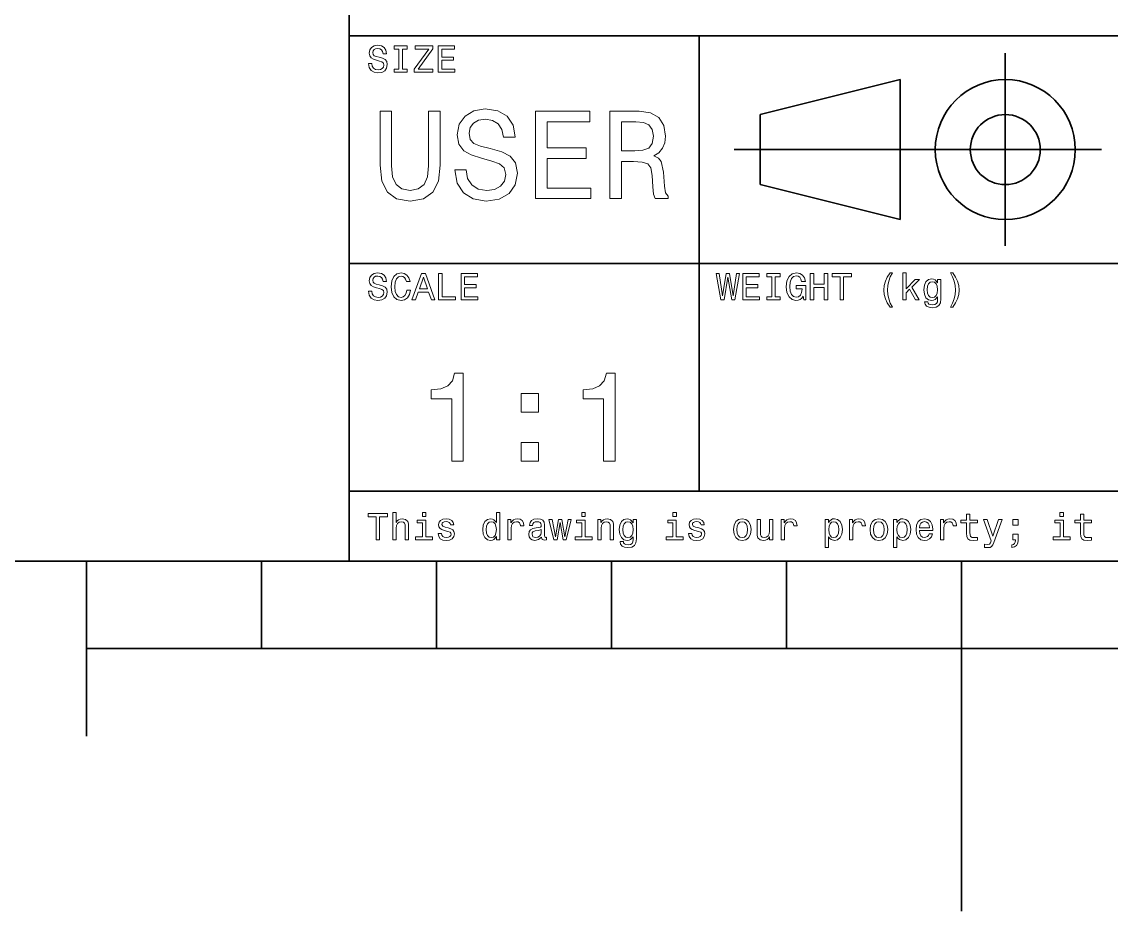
# Model space of a CAD drawing. Extents: x 0 to 350, y 0 to 600.
# Drawn here: x 121.3 to 183.6, y 0 to 50.8 of the extents above; entities that cross this region are included whole.
import ezdxf

# ---------------------------------------------------------------- set-up
doc = ezdxf.new("R2010")
doc.units = 0

msp = doc.modelspace()

# ---------------------------------------------------------------- linework, layer by layer
at = {"color": 7, "lineweight": 35}
for p, q in [((140, 20), (140, 80)), ((140, 50), (185, 50)), ((160, 24), (160, 50)), ((177.5, 38), (177.5, 49)), ((163.5, 45.5), (171.5, 47.5)), ((171.5, 47.5), (171.5, 39.5)), ((163.5, 41.5), (163.5, 45.5)), ((162, 43.5), (183, 43.5)), ((171.5, 39.5), (163.5, 41.5)), ((140, 37), (185, 37)), ((140, 24), (305, 24)), ((20, 20), (330, 20)), ((125, 20), (125, 10)), ((135, 20), (135, 15)), ((140, 20), (330, 20)), ((145, 20), (145, 15)), ((155, 20), (155, 15)), ((165, 20), (165, 15)), ((175, 20), (175, 0)), ((125, 15), (225, 15))]:
    msp.add_line(p, q, dxfattribs=at)
at = {"color": 7, "lineweight": 13}
for points in [[(141.309082, 48.413544), (141.112396, 48.413544), (141.155624, 48.184437), (141.263687, 48.01585), (141.430115, 47.914265), (141.654892, 47.877522), (141.877518, 47.912102), (142.043945, 48.007202), (142.149857, 48.156338), (142.188766, 48.353024), (142.156342, 48.530258), (142.065567, 48.64481), (141.918594, 48.720459), (141.721909, 48.776657), (141.553314, 48.817722), (141.443085, 48.865273), (141.380402, 48.934437), (141.360947, 49.042507), (141.380402, 49.139767), (141.4366, 49.213257), (141.523056, 49.262966), (141.641937, 49.280258), (141.76297, 49.258644), (141.858063, 49.200287), (141.920746, 49.103024), (141.951004, 48.97118), (142.14769, 48.97118), (142.14769, 48.975502), (142.113113, 49.178673), (142.01152, 49.329971), (141.851578, 49.425072), (141.635452, 49.457493), (141.440918, 49.425072), (141.289627, 49.334293), (141.192368, 49.193802), (141.157776, 49.012245), (141.185883, 48.850143), (141.268005, 48.739914), (141.39769, 48.666424), (141.574921, 48.610229), (141.75, 48.560516), (141.881851, 48.512966), (141.961823, 48.443802), (141.989914, 48.331409), (141.963974, 48.216858), (141.896973, 48.130402), (141.795395, 48.076366), (141.663544, 48.059078), (141.516571, 48.082851), (141.404175, 48.152016), (141.332855, 48.264408)], [(142.85231, 48.100143), (142.575653, 48.100143), (142.575653, 47.918587), (143.327805, 47.918587), (143.327805, 48.100143), (143.051147, 48.100143), (143.051147, 49.23703), (143.327805, 49.23703), (143.327805, 49.418587), (142.575653, 49.418587), (142.575653, 49.23703), (142.85231, 49.23703)], [(143.714691, 47.918587), (144.791061, 47.918587), (144.791061, 48.100143), (143.952454, 48.100143), (144.791061, 49.247837), (144.791061, 49.418587), (143.773056, 49.418587), (143.773056, 49.23703), (144.566284, 49.23703), (143.714691, 48.091496)], [(145.100143, 47.918587), (146.051147, 47.918587), (146.051147, 48.100143), (145.298996, 48.100143), (145.298996, 48.608067), (145.969025, 48.608067), (145.969025, 48.787464), (145.298996, 48.787464), (145.298996, 49.23703), (146.033859, 49.23703), (146.033859, 49.418587), (145.100143, 49.418587)], [(141.772339, 42.602303), (141.873199, 41.701729), (142.190201, 41.060516), (142.723343, 40.693081), (143.494247, 40.5634), (144.257935, 40.693081), (144.791077, 41.060516), (145.108078, 41.694523), (145.216141, 42.602303), (145.216141, 45.700287), (144.546112, 45.700287), (144.546112, 42.56628), (144.481277, 41.953888), (144.286743, 41.514408), (143.955338, 41.255043), (143.494247, 41.168587), (143.018738, 41.255043), (142.687317, 41.514408), (142.492798, 41.946686), (142.435165, 42.56628), (142.435165, 45.700287), (141.772339, 45.700287)], [(146.693085, 42.350143), (146.037476, 42.350143), (146.181564, 41.586452), (146.541794, 41.024494), (147.096542, 40.685879), (147.845825, 40.5634), (148.587906, 40.678673), (149.142654, 40.995674), (149.495682, 41.492794), (149.625366, 42.148415), (149.517303, 42.739193), (149.214706, 43.121037), (148.724792, 43.373199), (148.069168, 43.560516), (147.507202, 43.697403), (147.139771, 43.855907), (146.930847, 44.086452), (146.865997, 44.446686), (146.930847, 44.770893), (147.118164, 45.01585), (147.406342, 45.181557), (147.802597, 45.239193), (148.206055, 45.167145), (148.523056, 44.972622), (148.731995, 44.648415), (148.832855, 44.208931), (149.48848, 44.208931), (149.48848, 44.223343), (149.373199, 44.900574), (149.034592, 45.4049), (148.50145, 45.721901), (147.780991, 45.829971), (147.132568, 45.721901), (146.62825, 45.419308), (146.304047, 44.951008), (146.188766, 44.345821), (146.282425, 43.805473), (146.556198, 43.438038), (146.98848, 43.193081), (147.579254, 43.005764), (148.162827, 42.840057), (148.60231, 42.681557), (148.868881, 42.451008), (148.96254, 42.076366), (148.876083, 41.694523), (148.65274, 41.406338), (148.314133, 41.226223), (147.874649, 41.168587), (147.384735, 41.247837), (147.010086, 41.478386), (146.772339, 41.853024)], [(150.655624, 40.700287), (153.825653, 40.700287), (153.825653, 41.305473), (151.318451, 41.305473), (151.318451, 42.998558), (153.55188, 42.998558), (153.55188, 43.596542), (151.318451, 43.596542), (151.318451, 45.0951), (153.768021, 45.0951), (153.768021, 45.700287), (150.655624, 45.700287)], [(154.899139, 40.700287), (155.569168, 40.700287), (155.569168, 42.811237), (156.253601, 42.811237), (156.757935, 42.789623), (157.074936, 42.688759), (157.247849, 42.451008), (157.319885, 42.025936), (157.355911, 41.377522), (157.399139, 40.95245), (157.485596, 40.700287), (158.242081, 40.700287), (158.242081, 40.837173), (158.07637, 41.038902), (158.018738, 41.413544), (157.968307, 42.220459), (157.845825, 42.818443), (157.680115, 43.005764), (157.420746, 43.142651), (157.708939, 43.322765), (157.910675, 43.574928), (158.040344, 43.89193), (158.083572, 44.273773), (157.982712, 44.87896), (157.694534, 45.332851), (157.219025, 45.606628), (156.570618, 45.700287), (154.899139, 45.700287)], [(156.383286, 45.087894), (156.822769, 45.044666), (157.132568, 44.90778), (157.327087, 44.655617), (157.391937, 44.259365), (157.319885, 43.841496), (157.125366, 43.589336), (156.793945, 43.459652), (156.340057, 43.42363), (155.569168, 43.42363), (155.569168, 45.087894)], [(141.309082, 35.413544), (141.112396, 35.413544), (141.155624, 35.184437), (141.263687, 35.01585), (141.430115, 34.914265), (141.654892, 34.877522), (141.877518, 34.912102), (142.043945, 35.007202), (142.149857, 35.156338), (142.188766, 35.353024), (142.156342, 35.530258), (142.065567, 35.64481), (141.918594, 35.720459), (141.721909, 35.776657), (141.553314, 35.817722), (141.443085, 35.865273), (141.380402, 35.934437), (141.360947, 36.042507), (141.380402, 36.139767), (141.4366, 36.213257), (141.523056, 36.262966), (141.641937, 36.280258), (141.76297, 36.258644), (141.858063, 36.200287), (141.920746, 36.103024), (141.951004, 35.97118), (142.14769, 35.97118), (142.14769, 35.975502), (142.113113, 36.178673), (142.01152, 36.329971), (141.851578, 36.425072), (141.635452, 36.457493), (141.440918, 36.425072), (141.289627, 36.334293), (141.192368, 36.193802), (141.157776, 36.012245), (141.185883, 35.850143), (141.268005, 35.739914), (141.39769, 35.666424), (141.574921, 35.610229), (141.75, 35.560516), (141.881851, 35.512966), (141.961823, 35.443802), (141.989914, 35.331409), (141.963974, 35.216858), (141.896973, 35.130402), (141.795395, 35.076366), (141.663544, 35.059078), (141.516571, 35.082851), (141.404175, 35.152016), (141.332855, 35.264408)], [(143.30188, 35.476223), (143.258652, 35.294666), (143.187317, 35.164986), (143.087891, 35.085014), (142.971176, 35.059078), (142.830688, 35.09798), (142.720459, 35.214695), (142.646973, 35.4049), (142.623199, 35.668587), (142.646973, 35.930115), (142.718292, 36.122478), (142.828537, 36.239193), (142.971176, 36.280258), (143.074921, 36.258644), (143.163544, 36.198124), (143.232712, 36.100864), (143.280258, 35.966858), (143.485596, 35.966858), (143.420746, 36.172188), (143.308365, 36.327808), (143.154892, 36.425072), (142.971176, 36.459652), (142.742081, 36.405617), (142.567001, 36.254322), (142.454605, 36.005764), (142.41571, 35.668587), (142.454605, 35.331409), (142.567001, 35.082851), (142.742081, 34.929394), (142.971176, 34.877522), (143.172195, 34.918587), (143.33429, 35.033138), (143.448853, 35.22118), (143.509369, 35.476223)], [(143.595825, 34.918587), (143.794662, 34.918587), (143.952454, 35.359509), (144.551147, 35.359509), (144.708939, 34.918587), (144.912109, 34.918587), (144.363113, 36.42075), (144.142654, 36.42075)], [(144.021606, 35.543228), (144.252884, 36.204609), (144.484146, 35.543228)], [(145.11528, 34.918587), (146.079254, 34.918587), (146.079254, 35.100143), (145.314117, 35.100143), (145.314117, 36.418587), (145.11528, 36.418587)], [(146.401291, 34.918587), (147.35231, 34.918587), (147.35231, 35.100143), (146.600143, 35.100143), (146.600143, 35.608067), (147.270172, 35.608067), (147.270172, 35.787464), (146.600143, 35.787464), (146.600143, 36.23703), (147.335022, 36.23703), (147.335022, 36.418587), (146.401291, 36.418587)], [(161.242081, 34.918587), (161.432281, 34.918587), (161.648422, 36.219738), (161.871033, 34.918587), (162.052597, 34.918587), (162.316284, 36.42075), (162.143372, 36.42075), (161.957489, 35.143372), (161.743515, 36.42075), (161.555481, 36.42075), (161.345825, 35.143372), (161.159943, 36.42075), (160.982712, 36.42075)], [(162.497833, 34.918587), (163.448853, 34.918587), (163.448853, 35.100143), (162.696686, 35.100143), (162.696686, 35.608067), (163.366714, 35.608067), (163.366714, 35.787464), (162.696686, 35.787464), (162.696686, 36.23703), (163.431549, 36.23703), (163.431549, 36.418587), (162.497833, 36.418587)], [(164.153458, 35.100143), (163.876801, 35.100143), (163.876801, 34.918587), (164.628967, 34.918587), (164.628967, 35.100143), (164.35231, 35.100143), (164.35231, 36.23703), (164.628967, 36.23703), (164.628967, 36.418587), (163.876801, 36.418587), (163.876801, 36.23703), (164.153458, 36.23703)], [(165.94957, 35.119595), (165.986313, 34.918587), (166.094376, 34.918587), (166.094376, 35.729107), (165.547546, 35.729107), (165.547546, 35.545387), (165.88472, 35.545387), (165.88472, 35.532421), (165.858795, 35.333572), (165.789627, 35.1866), (165.683716, 35.093658), (165.55188, 35.0634), (165.404907, 35.102303), (165.290344, 35.219021), (165.216858, 35.411381), (165.190918, 35.675072), (165.214691, 35.9366), (165.288177, 36.12896), (165.404907, 36.245678), (165.562683, 36.286743), (165.670746, 36.265129), (165.759369, 36.204609), (165.824203, 36.103024), (165.860947, 35.966858), (166.074921, 35.966858), (166.018738, 36.174351), (165.912827, 36.329971), (165.763687, 36.425072), (165.575653, 36.459652), (165.329254, 36.405617), (165.143372, 36.247837), (165.02449, 35.999279), (164.983429, 35.668587), (165.02449, 35.335735), (165.143372, 35.087173), (165.318451, 34.929394), (165.53891, 34.877522), (165.662109, 34.89481), (165.772339, 34.938038), (165.867432, 35.013687)], [(166.353745, 34.918587), (166.554749, 34.918587), (166.554749, 35.623199), (167.155624, 35.623199), (167.155624, 34.918587), (167.354462, 34.918587), (167.354462, 36.418587), (167.155624, 36.418587), (167.155624, 35.806915), (166.554749, 35.806915), (166.554749, 36.418587), (166.353745, 36.418587)], [(168.056915, 34.918587), (168.255768, 34.918587), (168.255768, 36.23703), (168.709656, 36.23703), (168.709656, 36.418587), (167.600861, 36.418587), (167.600861, 36.23703), (168.056915, 36.23703)], [(170.916428, 34.501438), (171.052597, 34.501438), (170.929398, 34.730545), (170.842941, 34.970459), (170.78891, 35.223343), (170.771606, 35.478386), (170.78891, 35.733429), (170.842941, 35.98415), (170.929398, 36.226223), (171.052597, 36.45533), (170.916428, 36.45533), (170.758652, 36.217579), (170.648422, 35.981987), (170.583572, 35.735588), (170.564117, 35.478386), (170.583572, 35.219021), (170.648422, 34.974781), (170.758652, 34.739193)], [(171.638336, 34.918587), (171.828537, 34.918587), (171.828537, 35.327087), (172.027374, 35.519451), (172.368881, 34.918587), (172.582855, 34.918587), (172.157059, 35.651295), (172.593658, 36.07925), (172.353745, 36.07925), (171.828537, 35.556194), (171.828537, 36.470459), (171.638336, 36.470459)], [(173.817001, 34.970459), (173.817001, 36.07925), (173.635452, 36.07925), (173.635452, 35.891209), (173.486313, 36.061958), (173.395538, 36.105186), (173.293945, 36.120316), (173.110229, 36.077087), (172.967575, 35.956051), (172.874634, 35.761528), (172.842224, 35.5), (172.874634, 35.236309), (172.967575, 35.041786), (173.110229, 34.918587), (173.293945, 34.877522), (173.39769, 34.892651), (173.484146, 34.931557), (173.635452, 35.095821), (173.635452, 34.931557), (173.618164, 34.801872), (173.570602, 34.708931), (173.479828, 34.6549), (173.343658, 34.635445), (173.224792, 34.648415), (173.140488, 34.680836), (173.090775, 34.73703), (173.075653, 34.812679), (172.891937, 34.812679), (172.891937, 34.804035), (172.920029, 34.665707), (173.006485, 34.561958), (173.144806, 34.494957), (173.332855, 34.47118), (173.557632, 34.503601), (173.706772, 34.594379), (173.791061, 34.752159)], [(174.506485, 34.501438), (174.662109, 34.739193), (174.772339, 34.974781), (174.837173, 35.219021), (174.858795, 35.478386), (174.837173, 35.735588), (174.772339, 35.981987), (174.662109, 36.217579), (174.506485, 36.45533), (174.370316, 36.45533), (174.491364, 36.226223), (174.577805, 35.98415), (174.629684, 35.733429), (174.649139, 35.478386), (174.629684, 35.223343), (174.577805, 34.970459), (174.489197, 34.730545), (174.370316, 34.501438)], [(173.03891, 35.5), (173.058365, 35.692364), (173.116714, 35.835014), (173.207489, 35.919308), (173.328537, 35.949566), (173.456055, 35.919308), (173.551147, 35.835014), (173.609512, 35.692364), (173.631119, 35.5), (173.609512, 35.303314), (173.551147, 35.162823), (173.456055, 35.076366), (173.328537, 35.048271), (173.207489, 35.076366), (173.116714, 35.162823), (173.058365, 35.305473)], [(145.870316, 25.700289), (146.52594, 25.700289), (146.52594, 30.736313), (146.036026, 30.736313), (145.906342, 30.296831), (145.646973, 30.001442), (145.250717, 29.828531), (144.703171, 29.770893), (144.703171, 29.259367), (145.870316, 29.259367)], [(154.544662, 25.700289), (155.200287, 25.700289), (155.200287, 30.736313), (154.710373, 30.736313), (154.580688, 30.296831), (154.32132, 30.001442), (153.925064, 29.828531), (153.377518, 29.770893), (153.377518, 29.259367), (154.544662, 29.259367)], [(149.840057, 28.495678), (150.83429, 28.495678), (150.83429, 29.569164), (149.840057, 29.569164)], [(149.840057, 25.700289), (150.83429, 25.700289), (150.83429, 26.773775), (149.840057, 26.773775)], [(141.551147, 21.214336), (141.75, 21.214336), (141.75, 22.53278), (142.203888, 22.53278), (142.203888, 22.714336), (141.095108, 22.714336), (141.095108, 22.53278), (141.551147, 22.53278)], [(142.504318, 21.214336), (142.694519, 21.214336), (142.694519, 21.884365), (142.713974, 22.037823), (142.776657, 22.150215), (142.873917, 22.219379), (143.003601, 22.245316), (143.107346, 22.223701), (143.172195, 22.165344), (143.204605, 22.068083), (143.215424, 21.9384), (143.215424, 21.214336), (143.405624, 21.214336), (143.405624, 21.977304), (143.396973, 22.130762), (143.358063, 22.258286), (143.230545, 22.375), (143.031708, 22.416065), (142.92363, 22.400936), (142.830688, 22.359869), (142.752884, 22.295029), (142.694519, 22.206411), (142.694519, 22.766211), (142.504318, 22.766211)], [(144.393372, 22.766211), (144.192368, 22.766211), (144.192368, 22.550072), (144.393372, 22.550072)], [(145.675079, 21.89085), (145.491348, 21.934076), (145.355194, 21.983789), (145.309799, 22.085373), (145.322769, 22.1567), (145.368149, 22.208572), (145.44165, 22.240993), (145.547546, 22.253962), (145.649139, 22.240993), (145.729111, 22.202089), (145.780975, 22.143732), (145.802597, 22.065922), (145.98848, 22.065922), (145.98848, 22.070244), (145.956055, 22.210733), (145.867432, 22.320965), (145.729111, 22.390129), (145.547546, 22.416065), (145.363831, 22.390129), (145.229828, 22.318804), (145.145538, 22.212896), (145.119598, 22.07889), (145.139053, 21.949207), (145.19957, 21.858429), (145.298996, 21.793587), (145.443802, 21.748198), (145.655624, 21.696325), (145.785309, 21.64229), (145.819885, 21.599062), (145.832855, 21.534222), (145.8134, 21.45425), (145.761536, 21.393732), (145.677231, 21.354826), (145.564835, 21.341858), (145.445969, 21.354826), (145.359512, 21.400215), (145.301147, 21.473701), (145.277374, 21.575287), (145.093658, 21.575287), (145.123917, 21.402376), (145.21254, 21.277016), (145.353027, 21.201368), (145.547546, 21.173269), (145.750717, 21.201368), (145.899857, 21.277016), (145.990631, 21.398054), (146.023056, 21.555836), (145.999283, 21.692001), (145.932281, 21.784941), (145.822052, 21.845461)], [(148.422195, 21.393732), (148.422195, 21.214336), (148.612396, 21.214336), (148.612396, 22.766211), (148.424347, 22.766211), (148.424347, 22.197765), (148.279541, 22.36203), (148.190918, 22.400936), (148.08934, 22.416065), (147.905624, 22.372837), (147.76297, 22.251801), (147.670029, 22.057276), (147.637604, 21.795748), (147.670029, 21.534222), (147.76297, 21.337536), (147.905624, 21.214336), (148.08934, 21.173269), (148.190918, 21.1884), (148.281708, 21.227304)], [(149.081406, 21.214336), (149.271606, 21.214336), (149.271606, 21.877882), (149.291061, 22.037823), (149.349426, 22.152376), (149.444519, 22.22154), (149.572052, 22.245316), (149.667145, 22.230186), (149.73848, 22.186958), (149.781708, 22.113472), (149.796829, 22.014048), (149.989197, 22.014048), (149.963257, 22.189121), (149.891937, 22.31448), (149.773056, 22.390129), (149.610947, 22.416065), (149.500717, 22.398775), (149.405624, 22.355547), (149.32132, 22.282061), (149.254318, 22.182636), (149.254318, 22.375), (149.081406, 22.375)], [(151.000717, 21.365633), (151.000717, 21.35915), (151.011536, 21.285662), (151.043945, 21.233789), (151.180115, 21.192722), (151.286026, 21.210014), (151.286026, 21.356987), (151.240631, 21.350504), (151.180115, 21.378601), (151.169312, 21.465057), (151.169312, 22.065922), (151.143372, 22.219379), (151.067719, 22.32745), (150.935883, 22.39229), (150.75, 22.416065), (150.568451, 22.390129), (150.434433, 22.316643), (150.350143, 22.202089), (150.322052, 22.050793), (150.322052, 22.037823), (150.492798, 22.037823), (150.507919, 22.128601), (150.555481, 22.193443), (150.633286, 22.232347), (150.743515, 22.247478), (150.849426, 22.236671), (150.925079, 22.20425), (150.970459, 22.148054), (150.985596, 22.070244), (150.976944, 21.979465), (150.942368, 21.934076), (150.855911, 21.912464), (150.693802, 21.895172), (150.507919, 21.856268), (150.376083, 21.787104), (150.298279, 21.679033), (150.27449, 21.519091), (150.296112, 21.37644), (150.363113, 21.270533), (150.471176, 21.203529), (150.620316, 21.179754), (150.82132, 21.225143)], [(153.501434, 22.766211), (153.30043, 22.766211), (153.30043, 22.550072), (153.501434, 22.550072)], [(154.214691, 21.214336), (154.404907, 21.214336), (154.404907, 21.884365), (154.424347, 22.037823), (154.48703, 22.150215), (154.58429, 22.219379), (154.713974, 22.245316), (154.817719, 22.223701), (154.882568, 22.165344), (154.914993, 22.068083), (154.925797, 21.9384), (154.925797, 21.214336), (155.115997, 21.214336), (155.115997, 21.977304), (155.107346, 22.130762), (155.068451, 22.258286), (154.940918, 22.375), (154.742081, 22.416065), (154.631851, 22.400936), (154.53891, 22.359869), (154.458939, 22.290705), (154.396255, 22.197765), (154.396255, 22.375), (154.214691, 22.375)], [(156.419312, 21.266209), (156.419312, 22.375), (156.237747, 22.375), (156.237747, 22.186958), (156.088623, 22.357708), (155.997833, 22.400936), (155.896255, 22.416065), (155.71254, 22.372837), (155.569885, 22.251801), (155.476944, 22.057276), (155.444519, 21.795748), (155.476944, 21.532061), (155.569885, 21.337536), (155.71254, 21.214336), (155.896255, 21.173269), (156, 21.1884), (156.086456, 21.227304), (156.237747, 21.391569), (156.237747, 21.227304), (156.220459, 21.097622), (156.172913, 21.004683), (156.082138, 20.950647), (155.945969, 20.931194), (155.827087, 20.944164), (155.742798, 20.976583), (155.693085, 21.03278), (155.677948, 21.108429), (155.494232, 21.108429), (155.494232, 21.099783), (155.522339, 20.961454), (155.608795, 20.857708), (155.747116, 20.790705), (155.935165, 20.76693), (156.159943, 20.799351), (156.309082, 20.890129), (156.393372, 21.047911)], [(158.706055, 22.766211), (158.505051, 22.766211), (158.505051, 22.550072), (158.706055, 22.550072)], [(159.987762, 21.89085), (159.804031, 21.934076), (159.667877, 21.983789), (159.622482, 22.085373), (159.635452, 22.1567), (159.680832, 22.208572), (159.754333, 22.240993), (159.860229, 22.253962), (159.961823, 22.240993), (160.041794, 22.202089), (160.093658, 22.143732), (160.11528, 22.065922), (160.301147, 22.065922), (160.301147, 22.070244), (160.268738, 22.210733), (160.180115, 22.320965), (160.041794, 22.390129), (159.860229, 22.416065), (159.676514, 22.390129), (159.542511, 22.318804), (159.458221, 22.212896), (159.432281, 22.07889), (159.451736, 21.949207), (159.512253, 21.858429), (159.611679, 21.793587), (159.756485, 21.748198), (159.968307, 21.696325), (160.097992, 21.64229), (160.132568, 21.599062), (160.145538, 21.534222), (160.126083, 21.45425), (160.074203, 21.393732), (159.989914, 21.354826), (159.877518, 21.341858), (159.758652, 21.354826), (159.672195, 21.400215), (159.613831, 21.473701), (159.590057, 21.575287), (159.406342, 21.575287), (159.4366, 21.402376), (159.525223, 21.277016), (159.66571, 21.201368), (159.860229, 21.173269), (160.0634, 21.201368), (160.21254, 21.277016), (160.303314, 21.398054), (160.335739, 21.555836), (160.311966, 21.692001), (160.244965, 21.784941), (160.134735, 21.845461)], [(161.965424, 21.793587), (162, 21.529898), (162.099426, 21.335373), (162.257202, 21.214336), (162.469025, 21.173269), (162.67868, 21.214336), (162.836456, 21.333212), (162.935883, 21.527737), (162.972626, 21.793587), (162.935883, 22.057276), (162.836456, 22.253962), (162.67868, 22.372837), (162.469025, 22.416065), (162.257202, 22.372837), (162.099426, 22.251801), (162, 22.057276)], [(164.695251, 21.214336), (164.885452, 21.214336), (164.885452, 21.877882), (164.904907, 22.037823), (164.963257, 22.152376), (165.058365, 22.22154), (165.185883, 22.245316), (165.280991, 22.230186), (165.35231, 22.186958), (165.395538, 22.113472), (165.410675, 22.014048), (165.603027, 22.014048), (165.577087, 22.189121), (165.505768, 22.31448), (165.386887, 22.390129), (165.224792, 22.416065), (165.114563, 22.398775), (165.019455, 22.355547), (164.935165, 22.282061), (164.868164, 22.182636), (164.868164, 22.375), (164.695251, 22.375)], [(167.405624, 22.195604), (167.405624, 22.375), (167.215424, 22.375), (167.215424, 20.764769), (167.405624, 20.764769), (167.405624, 21.391569), (167.472626, 21.289986), (167.548279, 21.222982), (167.73848, 21.173269), (167.920029, 21.214336), (168.062683, 21.337536), (168.155624, 21.532061), (168.190201, 21.795748), (168.155624, 22.057276), (168.062683, 22.251801), (167.920029, 22.372837), (167.73848, 22.416065), (167.634735, 22.403097), (167.546112, 22.36203), (167.470459, 22.292866)], [(168.598709, 21.214336), (168.78891, 21.214336), (168.78891, 21.877882), (168.808365, 22.037823), (168.866714, 22.152376), (168.961823, 22.22154), (169.08934, 22.245316), (169.184448, 22.230186), (169.255768, 22.186958), (169.298996, 22.113472), (169.314133, 22.014048), (169.506485, 22.014048), (169.48056, 22.189121), (169.409225, 22.31448), (169.290344, 22.390129), (169.12825, 22.416065), (169.018021, 22.398775), (168.922913, 22.355547), (168.838623, 22.282061), (168.771622, 22.182636), (168.771622, 22.375), (168.598709, 22.375)], [(169.772339, 21.793587), (169.806915, 21.529898), (169.906342, 21.335373), (170.064133, 21.214336), (170.27594, 21.173269), (170.485596, 21.214336), (170.643372, 21.333212), (170.742798, 21.527737), (170.779541, 21.793587), (170.742798, 22.057276), (170.643372, 22.253962), (170.485596, 22.372837), (170.27594, 22.416065), (170.064133, 22.372837), (169.906342, 22.251801), (169.806915, 22.057276)], [(171.309082, 22.195604), (171.309082, 22.375), (171.118881, 22.375), (171.118881, 20.764769), (171.309082, 20.764769), (171.309082, 21.391569), (171.376083, 21.289986), (171.451736, 21.222982), (171.641937, 21.173269), (171.823486, 21.214336), (171.966141, 21.337536), (172.059082, 21.532061), (172.093658, 21.795748), (172.059082, 22.057276), (171.966141, 22.251801), (171.823486, 22.372837), (171.641937, 22.416065), (171.538193, 22.403097), (171.44957, 22.36203), (171.373932, 22.292866)], [(172.597275, 21.739553), (173.358078, 21.739553), (173.360229, 21.828169), (173.325653, 22.076729), (173.23056, 22.262608), (173.079254, 22.375), (172.87825, 22.416065), (172.681564, 22.372837), (172.530273, 22.251801), (172.432999, 22.055115), (172.398422, 21.795748), (172.430847, 21.529898), (172.528107, 21.335373), (172.677246, 21.214336), (172.871765, 21.173269), (173.040344, 21.201368), (173.17868, 21.274855), (173.280273, 21.391569), (173.338623, 21.54719), (173.150574, 21.54719), (173.111679, 21.460733), (173.055481, 21.395893), (172.895538, 21.344019), (172.772339, 21.367794), (172.679398, 21.443443), (172.618881, 21.566643), (172.597275, 21.733068)], [(173.803314, 21.214336), (173.99353, 21.214336), (173.99353, 21.877882), (174.01297, 22.037823), (174.071335, 22.152376), (174.166428, 22.22154), (174.293945, 22.245316), (174.389053, 22.230186), (174.460388, 22.186958), (174.503601, 22.113472), (174.518738, 22.014048), (174.711105, 22.014048), (174.685165, 22.189121), (174.613831, 22.31448), (174.494965, 22.390129), (174.332855, 22.416065), (174.222626, 22.398775), (174.127533, 22.355547), (174.043228, 22.282061), (173.976227, 22.182636), (173.976227, 22.375), (173.803314, 22.375)], [(175.288193, 22.17399), (175.288193, 21.592579), (175.301147, 21.404537), (175.361679, 21.274855), (175.482712, 21.199207), (175.688049, 21.173269), (175.912827, 21.184076), (175.912827, 21.348343), (175.748566, 21.335373), (175.599426, 21.352665), (175.519455, 21.4067), (175.484879, 21.497478), (175.478394, 21.625), (175.478394, 22.17399), (175.912827, 22.17399), (175.912827, 22.336094), (175.478394, 22.336094), (175.478394, 22.675432), (175.288193, 22.675432), (175.288193, 22.336094), (174.959656, 22.336094), (174.959656, 22.17399)], [(180.825653, 22.766211), (180.624634, 22.766211), (180.624634, 22.550072), (180.825653, 22.550072)], [(181.793945, 22.17399), (181.793945, 21.592579), (181.806915, 21.404537), (181.867432, 21.274855), (181.988464, 21.199207), (182.193802, 21.173269), (182.418579, 21.184076), (182.418579, 21.348343), (182.254318, 21.335373), (182.105179, 21.352665), (182.025208, 21.4067), (181.990631, 21.497478), (181.984146, 21.625), (181.984146, 22.17399), (182.418579, 22.17399), (182.418579, 22.336094), (181.984146, 22.336094), (181.984146, 22.675432), (181.793945, 22.675432), (181.793945, 22.336094), (181.465424, 22.336094), (181.465424, 22.17399)], [(144.386887, 21.374279), (144.386887, 22.336094), (143.898422, 22.336094), (143.898422, 22.17399), (144.196686, 22.17399), (144.196686, 21.374279), (143.807632, 21.374279), (143.807632, 21.214336), (144.780258, 21.214336), (144.780258, 21.374279)], [(148.121765, 22.245316), (148.247116, 22.215057), (148.342224, 22.130762), (148.398422, 21.990273), (148.420029, 21.795748), (148.398422, 21.599062), (148.342224, 21.458572), (148.247116, 21.372118), (148.121765, 21.344019), (148.002884, 21.372118), (147.912109, 21.458572), (147.851593, 21.601225), (147.832138, 21.795748), (147.851593, 21.988111), (147.912109, 22.128601), (148.002884, 22.215057)], [(150.979111, 21.620676), (150.953171, 21.508284), (150.884003, 21.421829), (150.780258, 21.365633), (150.65274, 21.34618), (150.570602, 21.356987), (150.512253, 21.391569), (150.47551, 21.452089), (150.464691, 21.536383), (150.473343, 21.61203), (150.507919, 21.666065), (150.646255, 21.726583), (150.82132, 21.752522), (150.979111, 21.804394)], [(151.886887, 21.214336), (152.059799, 22.199926), (152.232712, 21.214336), (152.414261, 21.214336), (152.69957, 22.375), (152.515854, 22.375), (152.323486, 21.389408), (152.15274, 22.375), (151.964691, 22.375), (151.793945, 21.389408), (151.601593, 22.375), (151.420029, 22.375), (151.705338, 21.214336)], [(153.494965, 21.374279), (153.494965, 22.336094), (153.006485, 22.336094), (153.006485, 22.17399), (153.304749, 22.17399), (153.304749, 21.374279), (152.91571, 21.374279), (152.91571, 21.214336), (153.888336, 21.214336), (153.888336, 21.374279)], [(155.641205, 21.795748), (155.66066, 21.988111), (155.719025, 22.130762), (155.809799, 22.215057), (155.930832, 22.245316), (156.058365, 22.215057), (156.153458, 22.130762), (156.211823, 21.988111), (156.233429, 21.795748), (156.211823, 21.599062), (156.153458, 21.458572), (156.058365, 21.372118), (155.930832, 21.344019), (155.809799, 21.372118), (155.719025, 21.458572), (155.66066, 21.601225)], [(158.69957, 21.374279), (158.69957, 22.336094), (158.21109, 22.336094), (158.21109, 22.17399), (158.509369, 22.17399), (158.509369, 21.374279), (158.120316, 21.374279), (158.120316, 21.214336), (159.092941, 21.214336), (159.092941, 21.374279)], [(162.159943, 21.795748), (162.179398, 21.990273), (162.239914, 22.130762), (162.337173, 22.217218), (162.469025, 22.247478), (162.598709, 22.217218), (162.695969, 22.132925), (162.756485, 21.990273), (162.778107, 21.795748), (162.756485, 21.599062), (162.695969, 21.456411), (162.598709, 21.369955), (162.469025, 21.341858), (162.337173, 21.369955), (162.239914, 21.456411), (162.179398, 21.599062)], [(164.21759, 22.375), (164.027374, 22.375), (164.027374, 21.704971), (164.005768, 21.549351), (163.943085, 21.436958), (163.845825, 21.367794), (163.718307, 21.34618), (163.616714, 21.363472), (163.55188, 21.415344), (163.515137, 21.503962), (163.506485, 21.629322), (163.506485, 22.375), (163.316284, 22.375), (163.316284, 21.61203), (163.322769, 21.458572), (163.363831, 21.331051), (163.489197, 21.214336), (163.690201, 21.173269), (163.798279, 21.1884), (163.89122, 21.227304), (163.971191, 21.294308), (164.036026, 21.391569), (164.036026, 21.214336), (164.21759, 21.214336)], [(167.706055, 21.344019), (167.578537, 21.372118), (167.485596, 21.458572), (167.427246, 21.599062), (167.407791, 21.795748), (167.427246, 21.990273), (167.485596, 22.130762), (167.578537, 22.215057), (167.706055, 22.245316), (167.822769, 22.215057), (167.91571, 22.128601), (167.97406, 21.988111), (167.995682, 21.795748), (167.97406, 21.601225), (167.91571, 21.458572), (167.822769, 21.372118)], [(169.966858, 21.795748), (169.986313, 21.990273), (170.046844, 22.130762), (170.144104, 22.217218), (170.27594, 22.247478), (170.405624, 22.217218), (170.502884, 22.132925), (170.5634, 21.990273), (170.585022, 21.795748), (170.5634, 21.599062), (170.502884, 21.456411), (170.405624, 21.369955), (170.27594, 21.341858), (170.144104, 21.369955), (170.046844, 21.456411), (169.986313, 21.599062)], [(171.609512, 21.344019), (171.481995, 21.372118), (171.389053, 21.458572), (171.330704, 21.599062), (171.311249, 21.795748), (171.330704, 21.990273), (171.389053, 22.130762), (171.481995, 22.215057), (171.609512, 22.245316), (171.726227, 22.215057), (171.819168, 22.128601), (171.877533, 21.988111), (171.899139, 21.795748), (171.877533, 21.601225), (171.819168, 21.458572), (171.726227, 21.372118)], [(172.597275, 21.899494), (172.621048, 22.04863), (172.679398, 22.158861), (172.768021, 22.225864), (172.884735, 22.24964), (172.999283, 22.225864), (173.087906, 22.158861), (173.141937, 22.04863), (173.161392, 21.899494)], [(177.114563, 22.375), (176.781708, 21.419668), (176.455338, 22.375), (176.247833, 22.375), (176.688766, 21.149494), (176.649857, 21.041426), (176.58934, 20.967939), (176.487762, 20.944164), (176.312683, 20.965776), (176.312683, 20.782061), (176.496399, 20.764769), (176.62825, 20.782061), (176.721191, 20.836094), (176.788177, 20.929033), (176.846542, 21.065201), (177.317719, 22.375)], [(177.933716, 22.052954), (178.231995, 22.052954), (178.231995, 22.375), (177.933716, 22.375)], [(180.819168, 21.374279), (180.819168, 22.336094), (180.330688, 22.336094), (180.330688, 22.17399), (180.628967, 22.17399), (180.628967, 21.374279), (180.239914, 21.374279), (180.239914, 21.214336), (181.21254, 21.214336), (181.21254, 21.374279)], [(177.933716, 21.214336), (178.078537, 21.214336), (178.078537, 21.173269), (178.067719, 21.069523), (178.033142, 20.996037), (177.972626, 20.948486), (177.881836, 20.924711), (177.881836, 20.777737), (178.030975, 20.812319), (178.141205, 20.89229), (178.208221, 21.019812), (178.231995, 21.190561), (178.231995, 21.538544), (177.933716, 21.538544)]]:
    msp.add_lwpolyline(points, close=True, dxfattribs=at)
at = {"color": 7, "lineweight": 35}
for radius in [4, 2]:
    msp.add_circle((177.5, 43.5), radius, dxfattribs=at)

doc.saveas('drawing.dxf')
